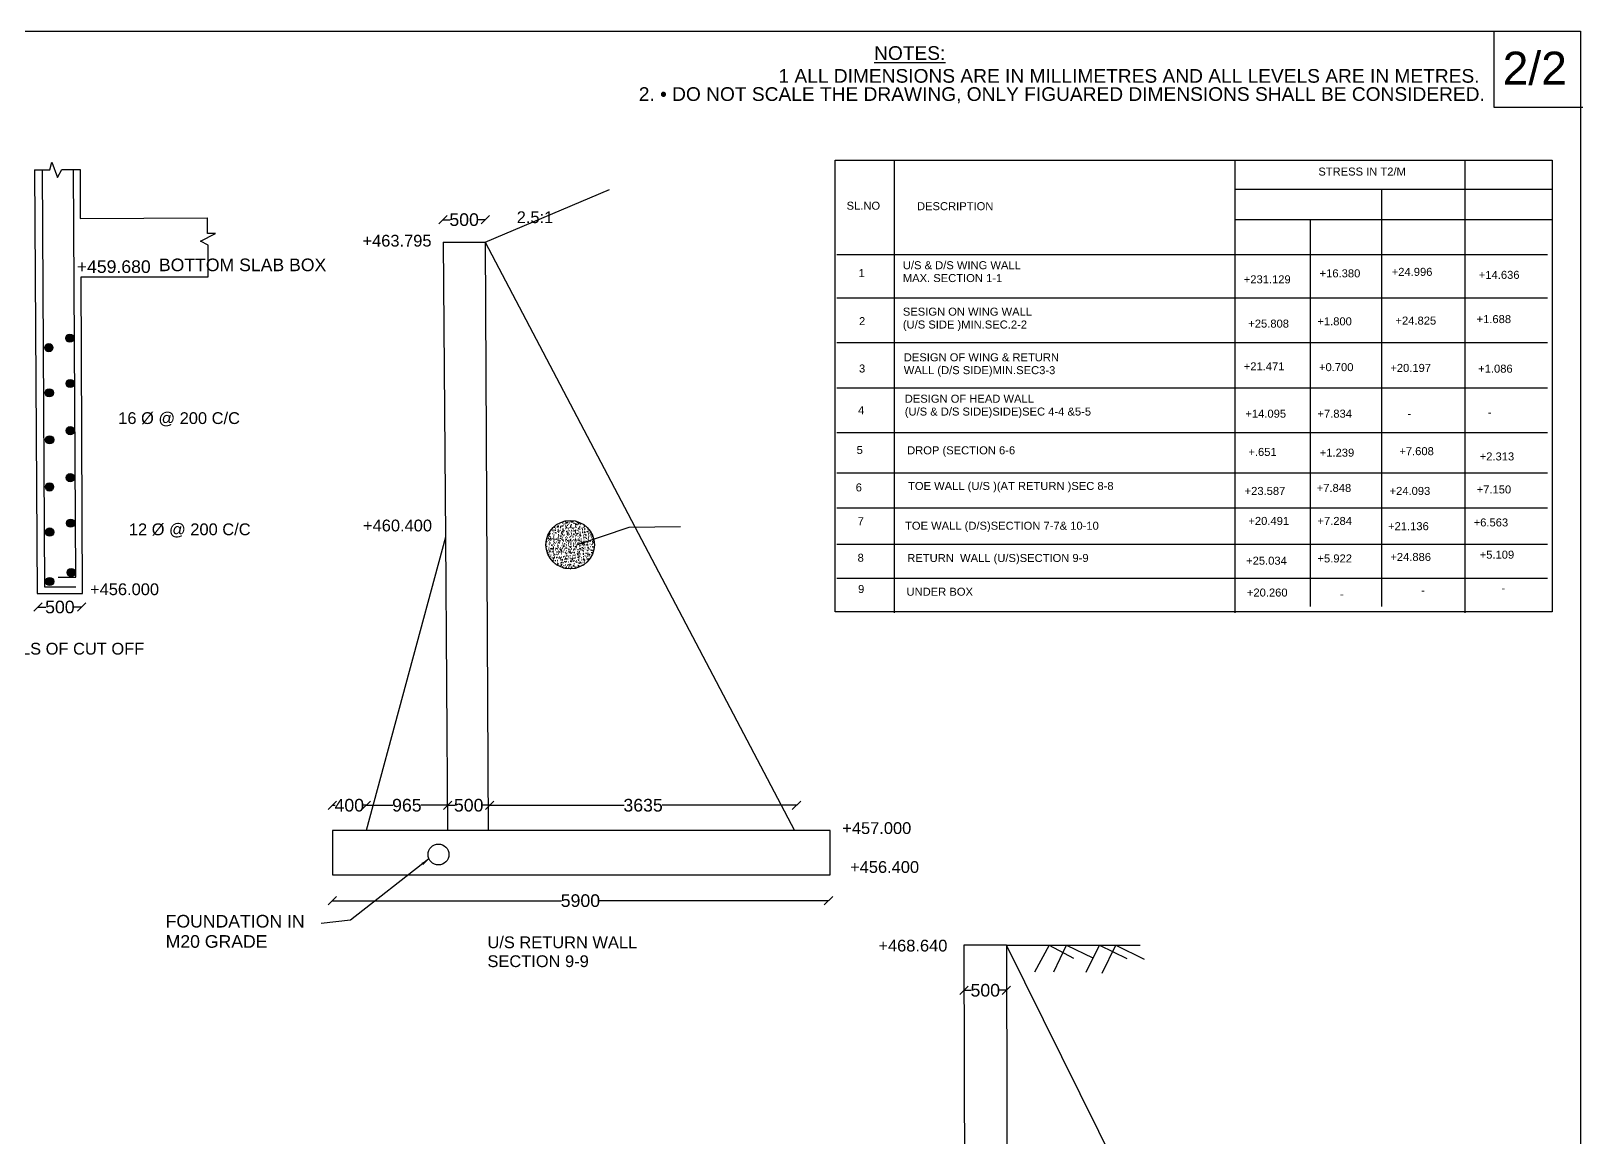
# Model space of a CAD drawing. Header units: metres. Extents: x 6750 to 74674, y 4354 to 36883.
# Drawn here: x 45380 to 63773, y 23764 to 36883 of the extents above; entities that cross this region are included whole.
import ezdxf

# ---------------------------------------------------------------- set-up
doc = ezdxf.new("R2010")
doc.units = ezdxf.units.M
doc.header["$MEASUREMENT"] = 0
doc.layers.add('TEXT', color=255, linetype='Continuous')
doc.styles.get("Standard").update_dxf_attribs({"font": 'arial.ttf'})
doc.dimstyles.get("Standard").update_dxf_attribs({"dimtxt": 150, "dimasz": 100, "dimexe": 0.18, "dimexo": 0.0625, "dimgap": 0.09, "dimtad": 0, "dimtih": 1, "dimtoh": 1, "dimdec": 0, "dimzin": 0, "dimdsep": 46, "dimtxsty": 'Standard', "dimblk": 'OBLIQUE', "dimcen": 0, "dimse1": 1, "dimse2": 1, "dimadec": 0, "dimazin": 0, "dimtfac": 1, "dimtdec": 0, "dimtofl": 0, "dimtmove": 0, "dimatfit": 3, "dimfxl": 1, "dimtolj": 1, "dimtzin": 0, "dimarcsym": 0})

# ---------------------------------------------------------------- blocks, each defined once
blk = doc.blocks.new('_Oblique')
at = {"color": 0, "linetype": 'ByBlock', "lineweight": -2}
blk.add_line((-0.5, -0.5), (0.5, 0.5), dxfattribs=at)
blk = doc.blocks.new('*D18')
at = {"layer": 'Defpoints', "color": 0, "transparency": 16777216}
for p in [(50763, 34647), (50263, 34380), (50763, 34380)]:
    blk.add_point(p, dxfattribs=at)
at = {"layer": 'TEXT', "color": 0, "lineweight": -2, "transparency": 16777216}
for p, q in [((50263, 34647), (50347, 34647)), ((50763, 34647), (50678, 34647))]:
    blk.add_line(p, q, dxfattribs=at)
at = {"layer": 'TEXT', "color": 0, "lineweight": -2, "transparency": 16777216, "xscale": 100, "yscale": 100, "zscale": 100, "rotation": 180}
blk.add_blockref('_Oblique', (50263, 34647), dxfattribs=at)
at = {"layer": 'TEXT', "color": 0, "lineweight": -2, "transparency": 16777216, "xscale": 100, "yscale": 100, "zscale": 100}
blk.add_blockref('_Oblique', (50763, 34647), dxfattribs=at)
at = {"layer": 'TEXT', "color": 0, "transparency": 16777216, "insert": (50513, 34647), "char_height": 150, "attachment_point": 5}
blk.add_mtext('\\A1;500', dxfattribs=at)
blk = doc.blocks.new('*D19')
at = {"layer": 'Defpoints', "color": 0, "transparency": 16777216}
for p in [(49352, 27707), (48952, 27406), (49352, 27406)]:
    blk.add_point(p, dxfattribs=at)
at = {"layer": 'TEXT', "color": 0, "lineweight": -2, "transparency": 16777216}
for p, q in [((48952, 27707), (48983, 27707)), ((49352, 27707), (49320, 27707))]:
    blk.add_line(p, q, dxfattribs=at)
at = {"layer": 'TEXT', "color": 0, "lineweight": -2, "transparency": 16777216, "xscale": 100, "yscale": 100, "zscale": 100, "rotation": 180}
blk.add_blockref('_Oblique', (48952, 27707), dxfattribs=at)
at = {"layer": 'TEXT', "color": 0, "lineweight": -2, "transparency": 16777216, "xscale": 100, "yscale": 100, "zscale": 100}
blk.add_blockref('_Oblique', (49352, 27707), dxfattribs=at)
at = {"layer": 'TEXT', "color": 0, "transparency": 16777216, "insert": (49152, 27707), "char_height": 150, "attachment_point": 5}
blk.add_mtext('\\A1;400', dxfattribs=at)
blk = doc.blocks.new('*D20')
at = {"layer": 'Defpoints', "color": 0, "transparency": 16777216}
for p in [(50317, 27707), (49352, 27406), (50317, 27406)]:
    blk.add_point(p, dxfattribs=at)
at = {"layer": 'TEXT', "color": 0, "lineweight": -2, "transparency": 16777216}
for p, q in [((49352, 27707), (49668, 27707)), ((50317, 27707), (50001, 27707))]:
    blk.add_line(p, q, dxfattribs=at)
at = {"layer": 'TEXT', "color": 0, "lineweight": -2, "transparency": 16777216, "xscale": 100, "yscale": 100, "zscale": 100, "rotation": 180}
blk.add_blockref('_Oblique', (49352, 27707), dxfattribs=at)
at = {"layer": 'TEXT', "color": 0, "lineweight": -2, "transparency": 16777216, "xscale": 100, "yscale": 100, "zscale": 100}
blk.add_blockref('_Oblique', (50317, 27707), dxfattribs=at)
at = {"layer": 'TEXT', "color": 0, "transparency": 16777216, "insert": (49834, 27707), "char_height": 150, "attachment_point": 5}
blk.add_mtext('\\A1;965', dxfattribs=at)
blk = doc.blocks.new('*D21')
at = {"layer": 'Defpoints', "color": 0, "transparency": 16777216}
for p in [(50817, 27707), (50317, 27406), (50817, 27406)]:
    blk.add_point(p, dxfattribs=at)
at = {"layer": 'TEXT', "color": 0, "lineweight": -2, "transparency": 16777216}
for p, q in [((50317, 27707), (50401, 27707)), ((50817, 27707), (50732, 27707))]:
    blk.add_line(p, q, dxfattribs=at)
at = {"layer": 'TEXT', "color": 0, "lineweight": -2, "transparency": 16777216, "xscale": 100, "yscale": 100, "zscale": 100, "rotation": 180}
blk.add_blockref('_Oblique', (50317, 27707), dxfattribs=at)
at = {"layer": 'TEXT', "color": 0, "lineweight": -2, "transparency": 16777216, "xscale": 100, "yscale": 100, "zscale": 100}
blk.add_blockref('_Oblique', (50817, 27707), dxfattribs=at)
at = {"layer": 'TEXT', "color": 0, "transparency": 16777216, "insert": (50567, 27707), "char_height": 150, "attachment_point": 5}
blk.add_mtext('\\A1;500', dxfattribs=at)
blk = doc.blocks.new('*D22')
at = {"layer": 'Defpoints', "color": 0, "transparency": 16777216}
for p in [(54452, 27707), (50817, 27406), (54452, 27406)]:
    blk.add_point(p, dxfattribs=at)
at = {"layer": 'TEXT', "color": 0, "lineweight": -2, "transparency": 16777216}
for p, q in [((50817, 27707), (52410, 27707)), ((54452, 27707), (52859, 27707))]:
    blk.add_line(p, q, dxfattribs=at)
at = {"layer": 'TEXT', "color": 0, "lineweight": -2, "transparency": 16777216, "xscale": 100, "yscale": 100, "zscale": 100, "rotation": 180}
blk.add_blockref('_Oblique', (50817, 27707), dxfattribs=at)
at = {"layer": 'TEXT', "color": 0, "lineweight": -2, "transparency": 16777216, "xscale": 100, "yscale": 100, "zscale": 100}
blk.add_blockref('_Oblique', (54452, 27707), dxfattribs=at)
at = {"layer": 'TEXT', "color": 0, "transparency": 16777216, "insert": (52634, 27707), "char_height": 150, "attachment_point": 5}
blk.add_mtext('\\A1;3635', dxfattribs=at)
blk = doc.blocks.new('*D23')
at = {"layer": 'Defpoints', "color": 0, "transparency": 16777216}
for p in [(48951, 26565), (54831, 26576), (54831, 26565)]:
    blk.add_point(p, dxfattribs=at)
at = {"layer": 'TEXT', "color": 0, "lineweight": -2, "transparency": 16777216}
for p, q in [((48951, 26576), (51667, 26576)), ((54831, 26576), (52115, 26576))]:
    blk.add_line(p, q, dxfattribs=at)
at = {"layer": 'TEXT', "color": 0, "lineweight": -2, "transparency": 16777216, "xscale": 100, "yscale": 100, "zscale": 100, "rotation": 180}
blk.add_blockref('_Oblique', (48951, 26576), dxfattribs=at)
at = {"layer": 'TEXT', "color": 0, "lineweight": -2, "transparency": 16777216, "xscale": 100, "yscale": 100, "zscale": 100}
blk.add_blockref('_Oblique', (54831, 26576), dxfattribs=at)
at = {"layer": 'TEXT', "color": 0, "transparency": 16777216, "insert": (51891, 26576), "char_height": 150, "attachment_point": 5}
blk.add_mtext('\\A1;5900', dxfattribs=at)
blk = doc.blocks.new('*D25')
at = {"layer": 'Defpoints', "color": 0, "transparency": 16777216}
for p in [(45464, 30044), (45980, 30056), (45980, 30044)]:
    blk.add_point(p, dxfattribs=at)
at = {"layer": 'TEXT', "color": 0, "lineweight": -2, "transparency": 16777216}
for p, q in [((45464, 30056), (45556, 30056)), ((45980, 30056), (45887, 30056))]:
    blk.add_line(p, q, dxfattribs=at)
at = {"layer": 'TEXT', "color": 0, "lineweight": -2, "transparency": 16777216, "xscale": 100, "yscale": 100, "zscale": 100, "rotation": 180}
blk.add_blockref('_Oblique', (45464, 30056), dxfattribs=at)
at = {"layer": 'TEXT', "color": 0, "lineweight": -2, "transparency": 16777216, "xscale": 100, "yscale": 100, "zscale": 100}
blk.add_blockref('_Oblique', (45980, 30056), dxfattribs=at)
at = {"layer": 'TEXT', "color": 0, "transparency": 16777216, "insert": (45722, 30056), "char_height": 150, "attachment_point": 5}
blk.add_mtext('\\A1;500', dxfattribs=at)
blk = doc.blocks.new('*D53')
at = {"layer": 'Defpoints', "color": 0, "transparency": 16777216}
for p in [(56438, 25513), (56940, 25514), (56940, 25514)]:
    blk.add_point(p, dxfattribs=at)
at = {"layer": 'TEXT', "color": 0, "lineweight": -2, "transparency": 16777216}
for p, q in [((56438, 25514), (56524, 25514)), ((56940, 25514), (56855, 25514))]:
    blk.add_line(p, q, dxfattribs=at)
at = {"layer": 'TEXT', "color": 0, "lineweight": -2, "transparency": 16777216, "xscale": 100, "yscale": 100, "zscale": 100, "rotation": 180}
blk.add_blockref('_Oblique', (56438, 25514), dxfattribs=at)
at = {"layer": 'TEXT', "color": 0, "lineweight": -2, "transparency": 16777216, "xscale": 100, "yscale": 100, "zscale": 100}
blk.add_blockref('_Oblique', (56940, 25514), dxfattribs=at)
at = {"layer": 'TEXT', "color": 0, "transparency": 16777216, "insert": (56689, 25514), "char_height": 150, "attachment_point": 5}
blk.add_mtext('\\A1;500', dxfattribs=at)

msp = doc.modelspace()

# ---------------------------------------------------------------- hatches: boundary and pattern name
at = {"layer": 'TEXT'}
h = msp.add_hatch(color=256, dxfattribs=at)
edge = h.paths.add_edge_path()
edge.add_arc((45839.9, 33242.7), 48.7, 0, 360)
h = msp.add_hatch(color=256, dxfattribs=at)
edge = h.paths.add_edge_path()
edge.add_arc((45591.7, 33131.1), 48.7, 0, 360)
h = msp.add_hatch(color=256, dxfattribs=at)
edge = h.paths.add_edge_path()
edge.add_arc((45844, 32705.6), 48.7, 0, 360)
h = msp.add_hatch(color=256, dxfattribs=at)
edge = h.paths.add_edge_path()
edge.add_arc((45596, 32595.5), 48.7, 0, 360)
h = msp.add_hatch(color=256, dxfattribs=at)
edge = h.paths.add_edge_path()
edge.add_arc((45845.1, 32146.8), 48.7, 0, 360)
h = msp.add_hatch(color=256, dxfattribs=at)
edge = h.paths.add_edge_path()
edge.add_arc((45601.1, 32038), 48.7, 0, 360)
h = msp.add_hatch(color=256, dxfattribs=at)
edge = h.paths.add_edge_path()
edge.add_arc((45845.1, 31590.3), 48.7, 0, 360)
h = msp.add_hatch(color=256, dxfattribs=at)
edge = h.paths.add_edge_path()
edge.add_arc((45599, 31480.3), 48.7, 0, 360)
h = msp.add_hatch(color=256, dxfattribs=at)
edge = h.paths.add_edge_path()
edge.add_arc((45849.6, 31050.9), 48.7, 0, 360)
h = msp.add_hatch(color=256, dxfattribs=at)
edge = h.paths.add_edge_path()
edge.add_arc((45601.7, 30944.7), 48.7, 0, 360)
h = msp.add_hatch(dxfattribs=at)
h.set_pattern_fill('AR-CONC', color=256, scale=10)
h.set_pattern_definition([(50, (0, 0), (71.72602, -6.275213), [7.5, -82.5]), (355, (0, 0), (-13.87513, 75.21921), [6, -66]), (100.45144, (5.98, -0.52), (57.850885, 68.944), [6.37402, -70.11421]), (46.1842, (0, 20), (106.72413, -16.55193), [11.25, -123.75]), (96.63564, (8.89, 18.62), (93.4662, 97.41186), [9.56103, -105.17138]), (351.18416, (0, 20), (93.4662, 97.41186), [9, -99]), (21, (10, 15), (59.690705, -40.26189), [7.5, -82.5]), (326, (10, 15), (24.33153, 72.515005), [6, -66]), (71.45144, (14.974, 11.645), (84.02224, 32.253115), [6.37402, -70.11421]), (37.5, (0, 0), (1.215986, 33.289385), [0, -65.2, 0, -67, 0, -66.25]), (7.5, (0, 0), (26.306954, 39.441171), [0, -38.2, 0, -63.7, 0, -25.25]), (327.5, (-22.3, 0), (53.382244, -2.255487), [0, -25, 0, -78, 0, -103.5]), (317.5, (-32.3, 0), (58.318617, 10.0105), [0, -32.5, 0, -51.8, 0, -73.5])])
h.paths.add_polyline_path([(52056.9, 30795.6, 1), (51483.2, 30795.6, 1)])
h = msp.add_hatch(color=256, dxfattribs=at)
edge = h.paths.add_edge_path()
edge.add_arc((45600.5, 30359.2), 48.7, 0, 360)
h = msp.add_hatch(color=256, dxfattribs=at)
edge = h.paths.add_edge_path()
edge.add_arc((45856, 30466.2), 48.7, 0, 360)

# ---------------------------------------------------------------- linework, layer by layer
for points in [[(19010.9, 36883), (63744.8, 36883), (63744.8, 4353.9), (19010.9, 4353.9)], [(54910.5, 35351.6), (63406.6, 35351.6), (63406.6, 29999.9), (54910.5, 29999.9)]]:
    msp.add_lwpolyline(points, close=True, dxfattribs=at)
for points in [[(62715.1, 36878.2), (62715.1, 35979.7), (63772.6, 35979.7)], [(45422.4, 35237.1), (45602.7, 35237.1), (45626.8, 35330.6), (45695.2, 35147), (45746.2, 35240.8), (45961.5, 35240.8)], [(55608.4, 35349.8), (55608.4, 29989.1)], [(59646.4, 35349.8), (59646.4, 29989.1)], [(62371.1, 35349.8), (62371.1, 29989.1)], [(45422.4, 35237.1), (45453.9, 30218), (45989.2, 30218), (45974.7, 33971.9), (47477.8, 33971.9), (47477.8, 34344.3), (47389.7, 34390.9), (47565.4, 34484.2), (47470.4, 34484.2), (47470.4, 34668.9)], [(45512.6, 35237.1), (45538.3, 30297.1), (45910.4, 30297.1)], [(45702.2, 30409.8), (45911.1, 30409.8), (45881.6, 35240.8)], [(45961.5, 35240.8), (45961.5, 34660), (47470.4, 34668.9)], [(50763, 34379.7), (52237.7, 35003.8)], [(59655.8, 35010.9), (63413.6, 35010.9)], [(61384, 35010.9), (61384, 30064.2)], [(59655.8, 34649.7), (63413.6, 34649.7)], [(60538.9, 34649.7), (60538.9, 30064.2)], [(50263, 34379.7), (50291, 30885.8), (49351.7, 27406.3)], [(50263, 34379.7), (50763, 34379.7), (54429.4, 27406.3)], [(50763, 34379.7), (50798.1, 27406.3)], [(54932, 34235.5), (63351.7, 34235.5)], [(54932, 33720.5), (63351.7, 33720.5)], [(54932, 33193.2), (63351.7, 33193.2)], [(54932, 32653.7), (63351.7, 32653.7)], [(54932, 32126.4), (63351.7, 32126.4)], [(54932, 31648.2), (63351.7, 31648.2)], [(54932, 31231.3), (63351.7, 31231.3)], [(50291, 30885.8), (50316.7, 27406.3)], [(54932, 30802.1), (63351.7, 30802.1)], [(54932, 30397.5), (63351.7, 30397.5)], [(48951.7, 26881.9), (54851.7, 26881.9), (54851.7, 27406.3), (54451.7, 27406.3), (50816.7, 27406.3), (50316.7, 27406.3), (49351.7, 27406.3), (48951.7, 27406.3), (48951.7, 26881.9)], [(56436.1, 26050.1), (56460, 17617.4), (53072.2, 14146.8), (52665.8, 14146.8), (52665.8, 13625.5), (63245, 13625.5), (63245, 14140), (62843.4, 14140), (56939.4, 26048.8), (56436.1, 26047.4)], [(56939.4, 26048.8), (58523.8, 26049.6)], [(56939.4, 26048.8), (56963.4, 14146.3)], [(57445.2, 26049), (57274.3, 25728)], [(57445.2, 26049), (57733.2, 25895.8)], [(57499.9, 25731.4), (57653.7, 26049.2), (57962.9, 25899.5)], [(57886, 25728), (58043.2, 26049.4), (58365.8, 25891.6)], [(58074, 25717.8), (58238, 26049.5), (58572.3, 25884.1)]]:
    msp.add_lwpolyline(points, dxfattribs=at)
for centre, radius in [((45839.9, 33242.7), 48.7), ((45591.7, 33131.1), 48.7), ((45844, 32705.6), 48.7), ((45596, 32595.5), 48.7), ((45845.1, 32146.8), 48.7), ((45601.1, 32038), 48.7), ((45845.1, 31590.3), 48.7), ((45599, 31480.3), 48.7), ((45849.6, 31050.9), 48.7), ((45601.7, 30944.7), 48.7), ((51770, 30795.6), 286.8), ((45600.5, 30359.2), 48.7), ((45856, 30466.2), 48.7), ((50209, 27123.7), 123.9)]:
    msp.add_circle(centre, radius, dxfattribs=at)

# ---------------------------------------------------------------- texts
for s, height, p in [('%%UNOTES:', 162.43, (55371.5, 36541.2)), ('2/2', 391.88, (62821.3, 36246.9)), ('1 ALL DIMENSIONS ARE IN MILLIMETRES AND ALL LEVELS ARE IN METRES.', 162.429, (54238.1, 36270.2)), ('2. • DO NOT SCALE THE DRAWING, ONLY FIGUARED DIMENSIONS SHALL BE CONSIDERED.', 162.429, (52583.1, 36054.9)), ('STRESS IN T2/M', 94.825, (60636.4, 35170.1)), ('SL.NO ', 94.82, (55045.7, 34765.4)), ('DESCRIPTION', 94.825, (55880.2, 34759.9)), ('2.5:1', 139.45, (51136.4, 34606.5)), ('+463.795', 139.45, (49308.6, 34328.4)), ('+459.680', 149.46, (45922, 34016.4)), ('BOTTOM SLAB BOX', 149.461, (46895.5, 34037)), ('1', 94.8, (55187.3, 33967.2)), ('U/S & D/S WING WALL', 94.825, (55712.4, 34060.3)), ('+16.380', 94.82, (60651.6, 33963.9)), ('+24.996', 94.82, (61506.1, 33981.7)), ('+14.636', 94.82, (62538.5, 33946.2)), ('MAX. SECTION 1-1', 94.825, (55712.4, 33908)), ('+231.129', 94.82, (59752.7, 33892.8)), ('2', 94.8, (55192.9, 33397.6)), ('SESIGN ON WING WALL ', 94.825, (55712.4, 33509.8)), ('+1.800', 94.82, (60624.9, 33395)), ('+24.825', 94.82, (61550.6, 33403.9)), ('+1.688', 94.82, (62511.8, 33421.6)), ('(U/S SIDE )MIN.SEC.2-2', 94.825, (55712.4, 33357.5)), ('+25.808', 94.82, (59806.1, 33368.3)), ('3', 94.8, (55192.9, 32836.1)), ('DESIGN OF WING & RETURN ', 94.825, (55723.5, 32968.9)), ('+21.471', 94.82, (59752.7, 32861.6)), ('+0.700', 94.82, (60644, 32852.1)), ('+20.197', 94.82, (61489.5, 32843.2)), ('+1.086', 94.82, (62530.8, 32834.4)), ('WALL (D/S SIDE)MIN.SEC3-3', 94.825, (55723.5, 32816.6)), ('DESIGN OF HEAD WALL ', 94.825, (55735, 32478.2)), ('16 Ø @ 200 C/C', 139.446, (46413.5, 32225.7)), ('4', 94.8, (55181.7, 32342.1)), ('(U/S & D/S SIDE)SIDE)SEC 4-4 &5-5 ', 94.825, (55735, 32325.9)), ('+14.095', 94.82, (59771.7, 32300.9)), ('+7.834', 94.82, (60626.2, 32300.9)), ('-', 94.8, (61694.2, 32300.9)), ('-', 94.8, (62646.5, 32318.7)), ('5', 94.8, (55164.8, 31870.5)), ('DROP (SECTION 6-6', 94.825, (55762.8, 31866.4)), ('+.651', 94.82, (59807.3, 31847.5)), ('+1.239', 94.82, (60652.9, 31838.7)), ('+7.608', 94.82, (61596.3, 31856.4)), ('+2.313', 94.82, (62548.6, 31794.2)), ('6', 94.8, (55153.6, 31426.9)), ('TOE WALL (U/S )(AT RETURN )SEC 8-8', 94.825, (55773.8, 31444.1)), ('+23.587', 94.82, (59762.8, 31385.3)), ('+7.848', 94.82, (60617.3, 31420.8)), ('+24.093', 94.82, (61480.6, 31385.3)), ('+7.150', 94.82, (62513, 31403)), ('+460.400', 139.45, (49314.5, 30953.2)), ('7', 94.8, (55176.2, 31025.7)), ('+20.491', 94.82, (59807.3, 31029.7)), ('+7.284', 94.82, (60626.2, 31029.7)), ('+6.563', 94.82, (62477.4, 31011.9)), ('12 Ø @ 200 C/C', 139.446, (46539.7, 30907.9)), ('TOE WALL (D/S)SECTION 7-7& 10-10', 94.825, (55738.2, 30972.9)), ('+21.136', 94.82, (61462.8, 30967.4)), ('+5.109', 94.82, (62548.6, 30629.6)), ('8', 94.8, (55176.2, 30593.4)), ('RETURN  WALL (U/S)SECTION 9-9', 94.825, (55764.9, 30590.7)), ('+25.034', 94.82, (59780.6, 30558.5)), ('+5.922', 94.82, (60626.2, 30585.1)), ('+24.886', 94.82, (61489.5, 30602.9)), ('+456.000', 139.45, (46079.5, 30197.6)), ('9', 94.8, (55181.8, 30222.8)), ('UNDER BOX', 94.82, (55756, 30190.6)), ('+20.260', 94.82, (59789.6, 30180.8)), ('-', 94.8, (60893.2, 30163)), ('-', 94.8, (61854.5, 30207.4)), ('-', 94.8, (62806.8, 30234.1)), ('DETAILS OF CUT OFF ', 139.446, (44687.7, 29493.1)), ('+457.000', 139.45, (54994.6, 27367)), ('+456.400', 139.45, (55087, 26905.8)), ('FOUNDATION IN', 149.461, (46975.7, 26258.4)), ('M20 GRADE', 149.46, (46975.7, 26018.3)), ('U/S RETURN WALL ', 139.446, (50789.1, 26013.4)), ('+468.640', 139.45, (55422.3, 25974.2)), ('SECTION 9-9', 139.446, (50789.1, 25789.4))]:
    msp.add_text(s, height=height, dxfattribs=at).set_placement(p)

# ---------------------------------------------------------------- dimensions: what is measured, and where the dimension line sits
for base, p1, p2, picture, middle in [((50763, 34646.6), (50263, 34379.7), (50763, 34379.7), '*D18', (50513, 34646.6)), ((49351.7, 27707.4), (48951.7, 27406.3), (49351.7, 27406.3), '*D19', (49151.7, 27707.4))]:
    dim = msp.add_linear_dim(base=base, p1=p1, p2=p2, dimstyle='Standard', dxfattribs=at)
    dim.commit()
    dim.dimension.update_dxf_attribs({"geometry": picture, "text_midpoint": middle})
for base, p1, p2, text, picture, middle in [((45980.1, 30056.3), (45463.8, 30043.7), (45980.1, 30043.7), '500', '*D25', (45721.9, 30056.3)), ((54831.1, 26575.5), (48950.5, 26564.8), (54831.1, 26564.8), '5900', '*D23', (51890.8, 26575.5)), ((56940.5, 25514.4), (56437.6, 25513.4), (56940.5, 25514.4), '500', '*D53', (56689, 25514.4))]:
    dim = msp.add_linear_dim(base=base, p1=p1, p2=p2, text=text, dimstyle='Standard', dxfattribs=at)
    dim.commit()
    dim.dimension.update_dxf_attribs({"geometry": picture, "text_midpoint": middle})
for base, p1, p2, picture, middle in [((50316.7, 27707.4), (49351.7, 27406.3), (50316.7, 27406.3), '*D20', (49834.2, 27707.4)), ((50816.7, 27707.4), (50316.7, 27406.3), (50816.7, 27406.3), '*D21', (50566.7, 27707.4)), ((54451.7, 27707.4), (50816.7, 27406.3), (54451.7, 27406.3), '*D22', (52634.2, 27707.4))]:
    dim = msp.add_linear_dim(base=base, p1=p1, p2=p2, dimstyle='Standard', override={"dimtmove": 1}, dxfattribs=at)
    dim.commit()
    dim.dimension.update_dxf_attribs({"geometry": picture, "text_midpoint": middle})

# ---------------------------------------------------------------- leaders
for points in [[(51847, 30793.1), (52468.2, 31003.6), (53078, 31012.4)], [(50096.4, 27072.1), (49165.5, 26343.6), (48818.3, 26305.1)]]:
    msp.add_leader(points, dimstyle='Standard', override={"dimgap": 0.09, "dimtad": 0}, dxfattribs=at)

doc.saveas('drawing.dxf')
